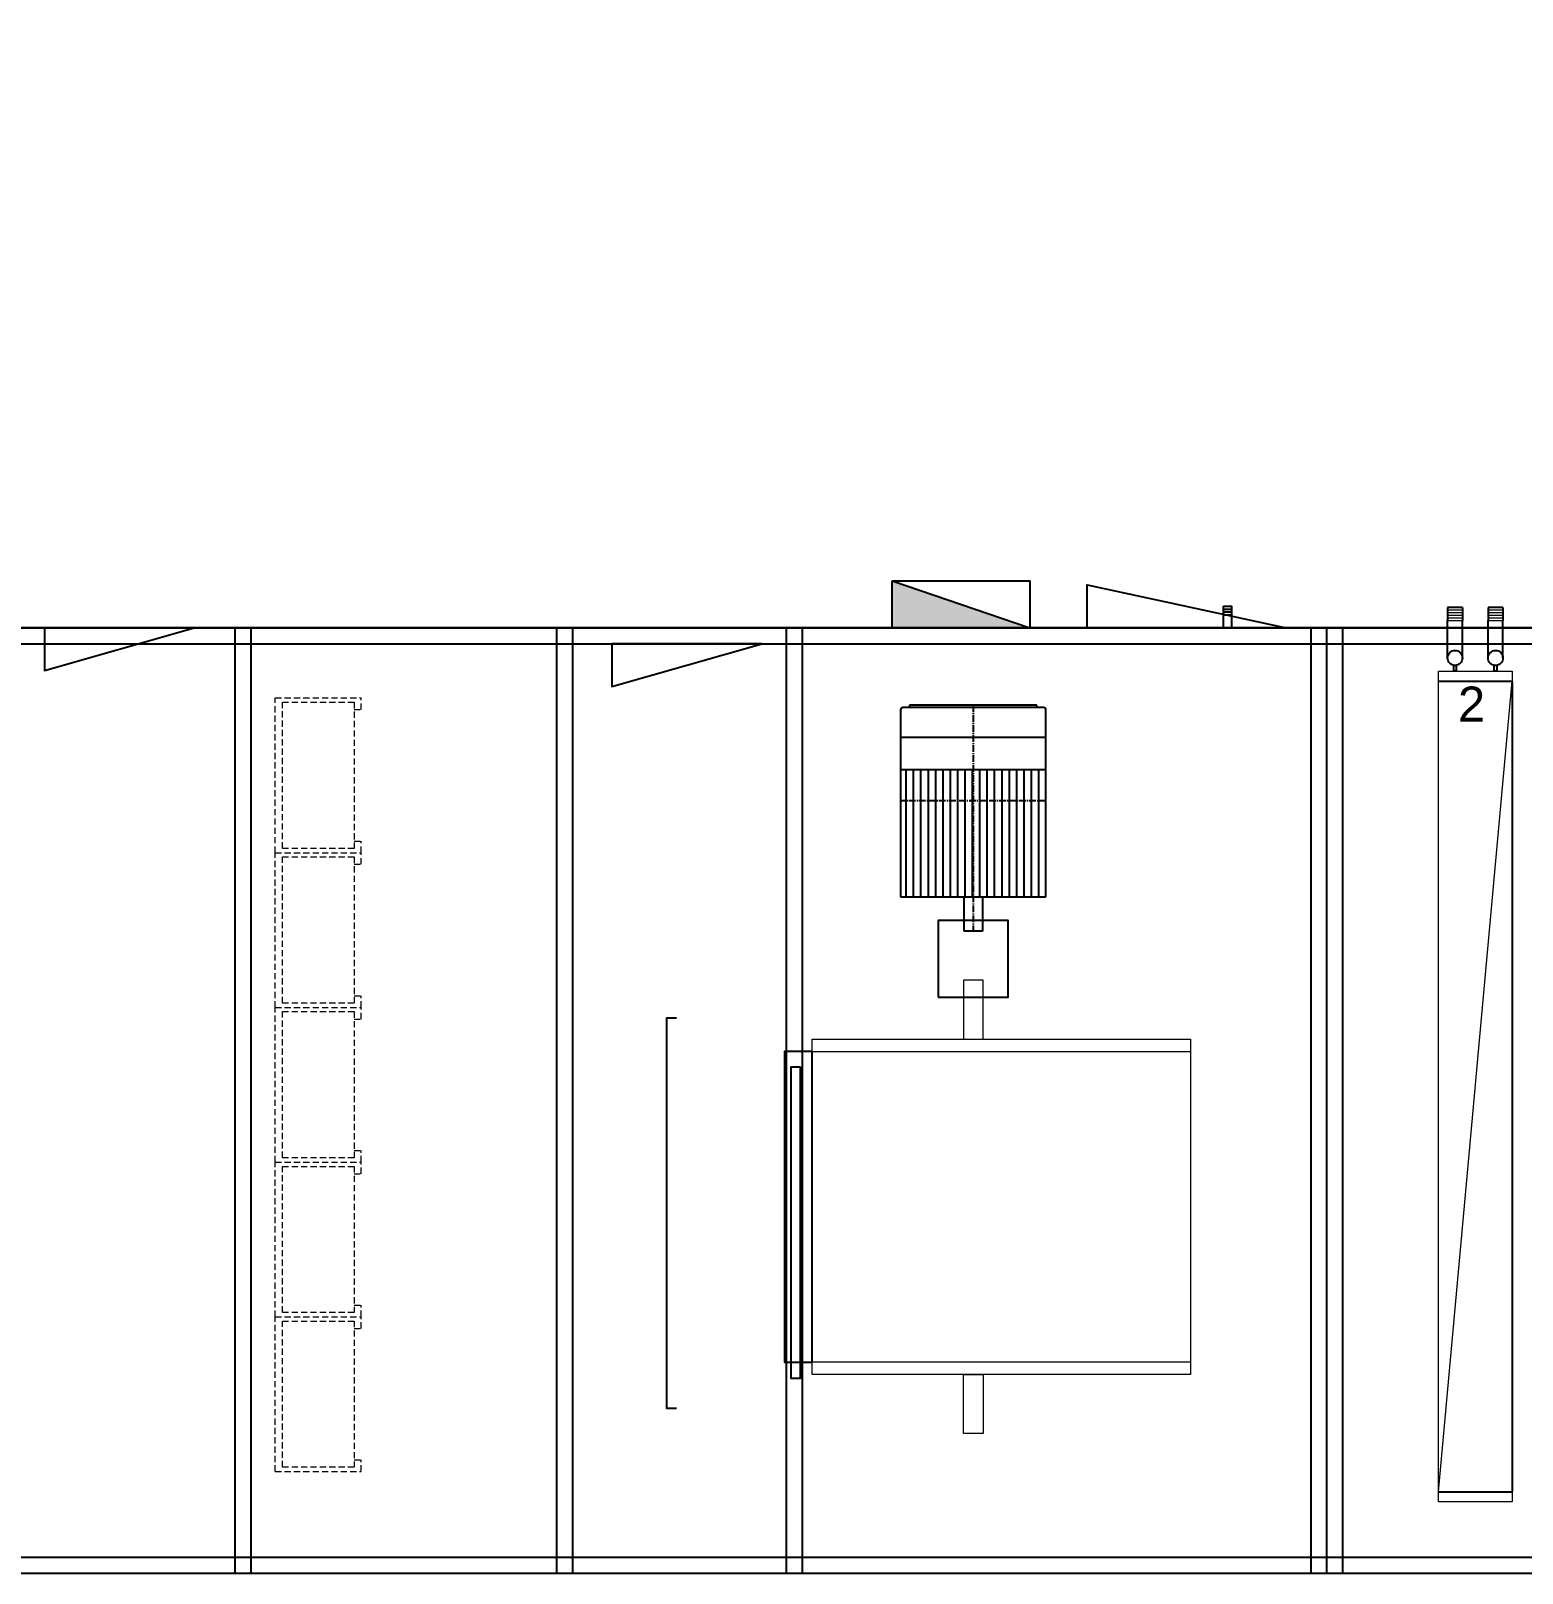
# Model space of a CAD drawing. Header units: millimetres. Extents: x 1188965 to 1321470, y -239044 to -56672.
# Drawn here: x 1301106 to 1305356, y -156036 to -151639 of the extents above; entities that cross this region are included whole.
import ezdxf

# ---------------------------------------------------------------- set-up
doc = ezdxf.new("R2010")
doc.units = ezdxf.units.MM
doc.linetypes.add('CENTER2', pattern=[28.575, 19.05, -3.175, 3.175, -3.175])
doc.linetypes.add('DASHEDX2', pattern=[38.1, 25.4, -12.7])
doc.layers.get('0').update_dxf_attribs({"color": 2})
doc.layers.add('000_CTCI_CR', color=170, linetype='Continuous')
doc.layers.add('200', color=7, linetype='Continuous')
doc.layers.add('1co fi', color=2, linetype='Continuous', lineweight=13)
doc.layers.add('2 fan  m', color=6, linetype='Continuous', lineweight=9)
doc.styles.add('CHINA', font='simplex.shx', dxfattribs={"bigfont": 'chineset.shx'})
doc.dimstyles.new('ISO-25', dxfattribs={"dimtxt": 2.5, "dimasz": 2.5, "dimexe": 1.25, "dimexo": 0.625, "dimtad": 1, "dimtxsty": 'Standard', "dimcen": 2.5, "dimadec": 0, "dimazin": 0, "dimtfac": 1, "dimtmove": 0, "dimatfit": 3, "dimfxl": 1, "dimarcsym": 0})

# ---------------------------------------------------------------- blocks, each defined once
blk = doc.blocks.new('HE')
at = {"layer": '1co fi', "color": 252, "linetype": 'DASHEDX2'}
for p, q in [((23070.8, 10211.6), (23420.8, 10211.6)), ((23070.8, 10211.6), (23070.8, 9581.6)), ((23099.8, 10194.1), (23099.8, 9599.1)), ((23391.8, 10194.1), (23099.8, 10194.1)), ((23391.8, 9599.1), (23391.8, 10194.1)), ((23420.8, 10211.6), (23420.8, 10164.2)), ((23391.8, 10164.2), (23420.8, 10164.2)), ((23391.8, 9629), (23420.8, 9629)), ((23420.8, 9629), (23420.8, 9581.6)), ((23070.8, 9581.6), (23420.8, 9581.6)), ((23070.8, 9581.6), (23420.8, 9581.6)), ((23099.8, 9599.1), (23391.8, 9599.1))]:
    blk.add_line(p, q, dxfattribs=at)
blk = doc.blocks.new('final')
at = {"layer": '1co fi', "color": 252}
blk.add_blockref('HE', (-23420.8, -9581.6), dxfattribs=at)
blk = doc.blocks.new('*D772')
at = {"layer": '000_CTCI_CR', "color": 0, "lineweight": -2, "transparency": 16777216}
for p, q in [((1305118, -153493.2), (1305328.6, -153493.2)), ((1305327.4, -153495.7), (1305327.4, -155802.3)), ((1305118, -155804.8), (1305328.6, -155804.8))]:
    blk.add_line(p, q, dxfattribs=at)
at = {"layer": '000_CTCI_CR', "color": 0, "transparency": 16777216}
for points in [[(1305326.9, -153495.7), (1305327.8, -153495.7), (1305327.4, -153493.2)], [(1305326.9, -155802.3), (1305327.8, -155802.3), (1305327.4, -155804.8)]]:
    blk.add_solid(points, dxfattribs=at)
at = {"layer": 'Defpoints', "color": 0, "transparency": 16777216}
for p in [(1305117.4, -153493.2), (1305117.4, -155804.8), (1305327.4, -155804.8)]:
    blk.add_point(p, dxfattribs=at)
at = {"layer": '000_CTCI_CR', "color": 0, "transparency": 16777216, "insert": (1305325.9, -155454.7), "char_height": 2.5, "attachment_point": 5, "rotation": 90}
blk.add_mtext('{\\H0.6x;2311,63}', dxfattribs=at)
blk = doc.blocks.new('A$C4E021A34')
at = {"layer": '2 fan  m', "color": 252}
for points in [[(616, 1606), (696, 1606), (696, 1846), (616, 1846)], [(0, 240), (1540, 240), (1540, 1606), (0, 1606)], [(0, 290), (1540, 290), (1540, 1556), (0, 1556)], [(616, 240), (696, 240), (696, 0), (616, 0)]]:
    blk.add_lwpolyline(points, close=True, dxfattribs=at)
blk = doc.blocks.new('A$C05B6578A')
at = {"color": 14}
for p, q in [((0, 34.8), (32.3, 34.8)), ((0, 23.2), (32.3, 23.2)), ((0, 11.6), (32.3, 11.6))]:
    blk.add_line(p, q, dxfattribs=at)
blk.add_lwpolyline([(0, 0), (32.3, 0), (32.3, 87.6), (0, 87.6)], close=True, dxfattribs=at)
blk = doc.blocks.new('A$C72C32AF2')
at = {"layer": '200', "color": 14, "rotation": 270}
blk.add_blockref('A$C05B6578A', (0, 32.3), dxfattribs=at)
blk = doc.blocks.new('A$C70347584')
at = {"color": 14, "ltscale": 3, "rotation": 90}
blk.add_blockref('A$C72C32AF2', (32.3, 0), dxfattribs=at)

msp = doc.modelspace()

# ---------------------------------------------------------------- hatches: boundary and pattern name
at = {"layer": '000_CTCI_CR'}
msp.add_hatch(color=3, dxfattribs=at).paths.add_polyline_path([(1303560.362, -153206.954), (1303953.15, -153341.204), (1303560.362, -153341.204)])

# ---------------------------------------------------------------- linework, layer by layer
at = {"layer": '000_CTCI_CR', "color": 3}
for p, q in [((1305185.895, -153283.176), (1305143.321, -153283.176)), ((1305143.321, -153283.176), (1305143.321, -153320.856)), ((1305185.895, -153283.176), (1305185.895, -153320.856)), ((1305301.395, -153283.176), (1305258.821, -153283.176)), ((1305258.821, -153283.176), (1305258.821, -153320.856)), ((1305301.395, -153283.176), (1305301.395, -153320.856)), ((1298444.4, -153341.204), (1307833.446, -153341.204)), ((1301686.918, -153341.204), (1301686.918, -156036.204)), ((1301732.418, -153341.204), (1301732.418, -156036.204)), ((1302604.221, -153341.204), (1302604.221, -156036.204)), ((1302604.221, -153341.204), (1302604.221, -156036.204)), ((1302649.721, -153341.204), (1302649.721, -156036.204)), ((1302649.721, -153341.204), (1302649.721, -156036.204)), ((1303258.858, -153341.204), (1303258.858, -156036.204)), ((1303304.358, -153341.204), (1303304.358, -156036.204)), ((1304753.358, -153341.204), (1304753.358, -156036.204)), ((1304798.858, -153341.204), (1304798.858, -156036.204)), ((1304844.358, -153341.204), (1304844.358, -156036.204)), ((1305143.321, -153426.963), (1305143.321, -153320.856)), ((1305185.895, -153426.963), (1305185.895, -153320.856)), ((1305258.821, -153426.963), (1305258.821, -153320.856)), ((1305301.395, -153426.963), (1305301.395, -153320.856)), ((1298444.4, -153386.704), (1307833.446, -153386.704)), ((1302649.721, -153386.704), (1302649.721, -156036.204)), ((1303304.358, -153386.704), (1303304.358, -156036.204)), ((1303584.358, -153575.704), (1303584.358, -154107.704)), ((1303991.758, -153568.704), (1303591.358, -153568.704)), ((1303609.838, -153561.704), (1303609.838, -153568.704)), ((1303973.278, -153561.704), (1303609.838, -153561.704)), ((1303973.278, -153568.704), (1303973.278, -153561.704)), ((1303998.758, -154107.704), (1303998.758, -153575.704)), ((1303998.758, -153654.104), (1303584.358, -153654.104)), ((1303998.758, -153746.504), (1303584.358, -153746.504)), ((1303599.758, -153746.504), (1303599.758, -154107.704)), ((1303620.758, -153746.504), (1303620.758, -154107.704)), ((1303641.758, -153746.504), (1303641.758, -154107.704)), ((1303662.758, -153746.504), (1303662.758, -154107.704)), ((1303683.758, -153746.504), (1303683.758, -154107.704)), ((1303704.758, -153746.504), (1303704.758, -154107.704)), ((1303725.758, -153746.504), (1303725.758, -154107.704)), ((1303746.758, -153746.504), (1303746.758, -154107.704)), ((1303767.758, -153746.504), (1303767.758, -154107.704)), ((1303788.758, -153746.504), (1303788.758, -154107.704)), ((1303809.758, -153746.504), (1303809.758, -154107.704)), ((1303830.758, -153746.504), (1303830.758, -154107.704)), ((1303851.758, -153746.504), (1303851.758, -154107.704)), ((1303872.758, -153746.504), (1303872.758, -154107.704)), ((1303893.758, -153746.504), (1303893.758, -154107.704)), ((1303914.758, -153746.504), (1303914.758, -154107.704)), ((1303935.758, -153746.504), (1303935.758, -154107.704)), ((1303956.758, -153746.504), (1303956.758, -154107.704)), ((1303977.758, -153746.504), (1303977.758, -154107.704)), ((1303584.358, -154107.704), (1303998.758, -154107.704)), ((1303764.958, -154107.704), (1303764.958, -154205.704)), ((1303818.158, -154107.704), (1303818.158, -154205.704)), ((1303818.158, -154205.704), (1303764.958, -154205.704)), ((1298489.9, -155990.704), (1307787.946, -155990.704)), ((1298444.4, -156036.204), (1307787.946, -156036.204))]:
    msp.add_line(p, q, dxfattribs=at)
at = {"layer": '000_CTCI_CR', "color": 3, "lineweight": 13}
for p, q in [((1305185.895, -153290.712), (1305143.321, -153290.712)), ((1305185.895, -153298.248), (1305143.321, -153298.248)), ((1305185.895, -153305.784), (1305143.321, -153305.784)), ((1305185.895, -153313.32), (1305143.321, -153313.32)), ((1305301.395, -153290.712), (1305258.821, -153290.712)), ((1305301.395, -153298.248), (1305258.821, -153298.248)), ((1305301.395, -153305.784), (1305258.821, -153305.784)), ((1305301.395, -153313.32), (1305258.821, -153313.32)), ((1305143.321, -153320.856), (1305185.895, -153320.856)), ((1305258.821, -153320.856), (1305301.395, -153320.856))]:
    msp.add_line(p, q, dxfattribs=at)
at = {"layer": '000_CTCI_CR', "color": 3, "lineweight": 15}
for p in [(1305117.358, -153493.176), (1305117.358, -155804.802)]:
    msp.add_line(p, (1305327.358, -153493.176), dxfattribs=at)
at = {"layer": '000_CTCI_CR', "color": 3, "linetype": 'CENTER2'}
for p, q in [((1303791.558, -153561.704), (1303791.558, -154205.704)), ((1303998.758, -153834.704), (1303584.358, -153834.704))]:
    msp.add_line(p, q, dxfattribs=at)
at = {"layer": '000_CTCI_CR', "color": 252}
msp.add_lwpolyline([(1298444.4, -153341.204), (1298444.4, -151474.297), (1307833.446, -151474.297), (1307833.446, -153341.204)], close=True, dxfattribs=at)
at = {"layer": '000_CTCI_CR', "color": 3}
for points in [[(1303560.362, -153206.954), (1303953.15, -153206.954), (1303953.15, -153341.204), (1303560.362, -153341.204)], [(1303560.362, -153206.954), (1303953.15, -153341.204), (1303953.15, -153341.204), (1303560.362, -153341.204)], [(1304116.358, -153341.204), (1304116.358, -153219.11), (1304683.358, -153341.204)], [(1301144.418, -153341.204), (1301144.418, -153463.298), (1301571.418, -153341.204)], [(1302761.858, -153386.704), (1302761.858, -153508.798), (1303188.858, -153386.704)], [(1303332.358, -154548.704), (1303253.958, -154548.704), (1303253.958, -155434.904), (1303332.358, -155434.904)], [(1303299.458, -154594.204), (1303271.458, -154594.204), (1303271.458, -155480.404), (1303299.458, -155480.404)]]:
    msp.add_lwpolyline(points, close=True, dxfattribs=at)
at = {"layer": '000_CTCI_CR', "color": 3, "lineweight": 15}
msp.add_lwpolyline([(1305117.358, -153465.176), (1305327.358, -153465.176), (1305327.358, -155832.802), (1305117.358, -155832.802)], close=True, dxfattribs=at)
at = {"layer": '000_CTCI_CR', "color": 3}
for points in [[(1305168.196, -153447.946), (1305168.196, -153465.176), (1305161.021, -153465.176), (1305161.021, -153447.946)], [(1305283.696, -153447.946), (1305283.696, -153465.176), (1305276.521, -153465.176), (1305276.521, -153447.946)], [(1302946.119, -155567.129), (1302918.119, -155567.129), (1302918.119, -154453.017), (1302946.119, -154453.017)]]:
    msp.add_lwpolyline(points, dxfattribs=at)
at = {"layer": '000_CTCI_CR', "color": 3, "ltscale": 3}
msp.add_lwpolyline([(1303692.054, -154394.377), (1303891.062, -154394.377), (1303891.062, -154176.04), (1303692.054, -154176.04)], close=True, dxfattribs=at)
at = {"layer": '000_CTCI_CR', "color": 3}
for centre in [(1305164.608, -153426.963), (1305280.108, -153426.963)]:
    msp.add_circle(centre, 21.287, dxfattribs=at)
for centre, start, end in [((1303591.358, -153575.704), 90, 180), ((1303991.758, -153575.704), 0, 90)]:
    msp.add_arc(centre, 7, start, end, dxfattribs=at)

# ---------------------------------------------------------------- block references
at = {"layer": '000_CTCI_CR', "color": 3, "ltscale": 3, "xscale": -0.7, "yscale": 0.7, "zscale": 0.7, "rotation": 180}
msp.add_blockref('A$C70347584', (1304505.115, -153279.867), dxfattribs=at)
at = {"layer": '000_CTCI_CR', "color": 3, "xscale": -0.7, "yscale": 0.7, "zscale": 0.7, "rotation": 180}
for name, p in [('final', (1302047.418, -153541.263)), ('final', (1302047.418, -153982.263)), ('A$C4E021A34', (1303332.358, -154345.704)), ('final', (1302047.418, -154423.263)), ('final', (1302047.418, -154864.263)), ('final', (1302047.418, -155305.263))]:
    msp.add_blockref(name, p, dxfattribs=at)

# ---------------------------------------------------------------- texts
at = {"layer": '000_CTCI_CR', "color": 3, "lineweight": 15, "insert": (1305250.603, -153508.795), "char_height": 99.792, "width": 108.18103, "attachment_point": 3, "style": 'CHINA'}
msp.add_mtext('{\\fArial|b0|i0|c0|p34;2}', dxfattribs=at)

# ---------------------------------------------------------------- dimensions: what is measured, and where the dimension line sits
at = {"layer": '000_CTCI_CR', "color": 3}
dim = msp.add_linear_dim(base=(1305327.358, -155804.802), p1=(1305117.358, -153493.176), p2=(1305117.358, -155804.802), angle=270, text='{\\H0.6x;<>}', dimstyle='ISO-25', override={"dimfxl": 0.18}, dxfattribs=at)
dim.commit()
dim.dimension.update_dxf_attribs({"geometry": '*D772', "text_midpoint": (1305327.358, -155454.689), "dimtype": 160})

doc.saveas('drawing.dxf')
